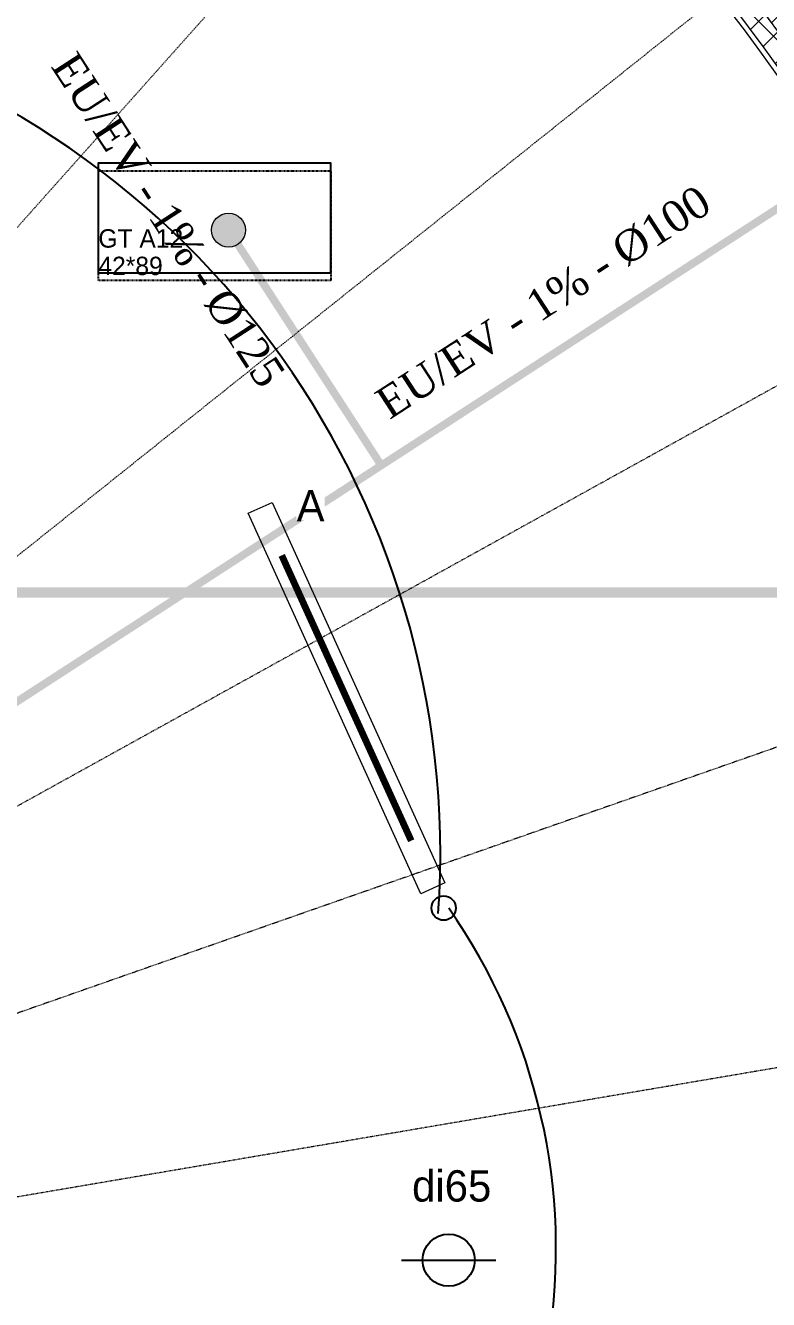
# Model space of a CAD drawing. Header units: centimetres. Extents: x 1724 to 19617, y -6503 to 8072.
# Drawn here: x 4544.6 to 4829, y 3699.2 to 4187.2 of the extents above; entities that cross this region are included whole.
import ezdxf

# ---------------------------------------------------------------- set-up
doc = ezdxf.new("R2010")
doc.units = ezdxf.units.CM
for name, pattern in [('ISO-03', [1.5, 0.6, -0.8999999999999999]), ('prlm_ef', [0.165, 0.1, -0.065]), ('prlm_eu', [2, 1.25, -0.25, 0.25, -0.25]), ('VW-01', [0.41656, 0.20828, -0.20828])]:
    doc.linetypes.add(name, pattern=pattern)
doc.layers.add('B GÈnÈral', color=7, linetype='Continuous', lineweight=5)
for name, color, linetype in [('B Général', 252, 'Continuous'), ('C ANNOTATIONS-textes-numérotation gaine', 252, 'ISO-03'), ('prlm-EAU-EF', 161, 'Continuous'), ('prlm-EAU-EUEV', 25, 'Continuous'), ('prlm-ELEC-CFO', 1, 'Continuous'), ('prlm-ELEC-SSI', 6, 'Continuous'), ('prlm-GT', 242, 'Continuous')]:
    doc.layers.add(name, color=color, linetype=linetype)
doc.styles.add('Eurostile', font='Eurosti.TTF')
doc.styles.add('prlm-eau-euev', font='pala.ttf', dxfattribs={"height": 18})
doc.styles.add('prlm-elec-cfo', font='comic.ttf', dxfattribs={"height": 12})
doc.styles.add('prlm-elec-ssi', font='comic.ttf', dxfattribs={"height": 12})

# ---------------------------------------------------------------- blocks, each defined once
blk = doc.blocks.new('xi.chu')
at = {"layer": 'prlm-EAU-EUEV', "linetype": 'ByBlock', "lineweight": 5}
blk.add_hatch(color=0, dxfattribs=at).paths.add_polyline_path([(6.5, 0, 1), (-6.5, 0, 1)])
at = {"layer": 'prlm-EAU-EUEV', "color": 0, "linetype": 'ByBlock', "lineweight": 5}
blk.add_circle((0, 0), 6.5, dxfattribs=at)
blk = doc.blocks.new('xi.lumA')
at = {"layer": 'prlm-ELEC-CFO', "color": 0, "linetype": 'ByBlock', "lineweight": -2, "ltscale": 50}
blk.add_lwpolyline([(-80, -5), (-80, 5), (80, 5), (80, -5)], close=True, dxfattribs=at)
at = {"layer": 'prlm-ELEC-CFO', "color": 0, "linetype": 'ByBlock', "lineweight": 5, "ltscale": 50, "const_width": 2.6}
blk.add_lwpolyline([(-60, 0), (60, 2.449293598294707e-15), (60, 2.449293598294707e-15)], dxfattribs=at)
blk = doc.blocks.new('xi.DI')
at = {"layer": 'prlm-ELEC-SSI', "color": 0, "linetype": 'ByBlock', "lineweight": -2, "flags": 128}
blk.add_lwpolyline([(-18.00000000000068, 1.77635683940025e-13), (18.00000000000068, -1.77635683940025e-13)], dxfattribs=at)
at = {"layer": 'prlm-ELEC-SSI', "color": 0, "linetype": 'ByBlock', "lineweight": -2}
blk.add_circle((0, 1.77635683940025e-13), 10.00000000000014, dxfattribs=at)
blk = doc.blocks.new('Groupe-72-1')
at = {"layer": 'C ANNOTATIONS-textes-numérotation gaine', "color": 7, "linetype": 'VW-01', "flags": 128}
blk.add_lwpolyline([(4572.437968390521, 4092.388904525892), (4572.437968390521, 4134.388904525893), (4661.437968390521, 4134.388904525893), (4661.437968390521, 4092.388904525892)], close=True, dxfattribs=at)
at = {"layer": 'C ANNOTATIONS-textes-numérotation gaine', "color": 7, "insert": (4572.437968390521, 4112.076736557143), "char_height": 7.048665364583333, "width": 86.00000000001164, "attachment_point": 1, "line_spacing_factor": 0.8954527788573651, "style": 'Eurostile'}
blk.add_mtext('GT A12\\P42*89', dxfattribs=at)
blk = doc.blocks.new('Groupe-102-1')
at = {"layer": 'B Général', "color": 8, "linetype": 'VW-01', "lineweight": 5, "true_color": 0x808080}
for p, q in [((4727.99892403598, 4322.039709991225), (4363.943937211749, 3913.845520306112)), ((4828.331952244344, 4216.104141194408), (4400.977706066433, 3874.743806360398)), ((4909.478387873431, 4094.84278184491), (4430.929541410507, 3829.985213568523)), ((4969.139786604198, 3961.690317401876), (4452.951068016421, 3780.837513367801)), ((5005.626260253837, 3820.418244696835), (4466.418533870807, 3728.692797120274))]:
    blk.add_line(p, q, dxfattribs=at)

msp = doc.modelspace()

# ---------------------------------------------------------------- linework, layer by layer
at = {"layer": 'prlm-EAU-EF', "linetype": 'prlm_ef', "ltscale": 100, "const_width": 4, "flags": 128}
msp.add_lwpolyline([(3776.920842773456, 3970.02804561566), (5041.770721316338, 3970.02804561566), (5041.770721316338, 4221.958365315601), (5041.770721316338, 4221.958365315601), (5041.770721316338, 4456.268437105202), (5159.90658640149, 4456.268437105202)], dxfattribs=at)
at = {"layer": 'prlm-EAU-EUEV', "linetype": 'prlm_eu', "ltscale": 50, "const_width": 3, "flags": 128}
for points in [[(4843.195970313537, 4124.016101812314), (4533.304067808651, 3923.021274937731), (4394.758093830299, 3923.021274937731), (4394.758093830299, 3482.285584847109), (4145.194041221926, 3482.285584847109)], [(4622.333650913581, 4108.812353882762), (4680.792176859974, 4018.681557459514)]]:
    msp.add_lwpolyline(points, dxfattribs=at)
at = {"layer": 'prlm-ELEC-CFO'}
msp.add_circle((4704.678519300061, 3849.160127307434), 4.6821945511183, dxfattribs=at)
at = {"layer": 'prlm-GT'}
msp.add_lwpolyline([(4572.437968390521, 4092.388904525892), (4661.437968390521, 4092.388902894341), (4661.437968390521, 4134.388906157445), (4572.437968390521, 4134.388907788996)], close=True, dxfattribs=at)

# ---------------------------------------------------------------- block references
at = {"layer": 'prlm-EAU-EUEV'}
msp.add_blockref('xi.chu', (4622.333650913581, 4108.812353882762), dxfattribs=at)
at = {"layer": 'prlm-ELEC-CFO', "lineweight": 20, "rotation": 294.4033897253423}
msp.add_blockref('xi.lumA', (4667.470551318354, 3929.584603530338), dxfattribs=at)
at = {"layer": 'prlm-ELEC-SSI', "rotation": 0.001060557933219683}
msp.add_blockref('xi.DI', (4706.595351846743, 3714.302080559659), dxfattribs=at)

# ---------------------------------------------------------------- texts
at = {"layer": 'prlm-EAU-EUEV', "char_height": 12, "width": 190.7565149068976, "attachment_point": 1, "style": 'prlm-eau-euev'}
for s, insert, rotation in [('EU/EV - 1% - %%C125', (4564.112696088763, 4178.097643888316), 302.9673038661447), ('EU/EV - 1% - %%C100', (4677.427001113875, 4046.091920240994), 32.96730386614469)]:
    msp.add_mtext(s, dxfattribs=dict(at, insert=insert, rotation=rotation))

# ---------------------------------------------------------------- next in the draw order: texts
at = {"layer": 'prlm-ELEC-CFO', "lineweight": 20, "insert": (4653.727989166975, 4009.213279180229), "char_height": 12, "attachment_point": 2, "line_spacing_factor": 0.8, "style": 'prlm-elec-cfo', "bg_fill": 3, "box_fill_scale": 0.95, "bg_fill_color": 256, "bg_fill_transparency": 0}
msp.add_mtext('A', dxfattribs=at)
at = {"layer": 'prlm-ELEC-SSI', "lineweight": 20, "insert": (4707.744600325359, 3748.745694612671), "char_height": 11.99999999999999, "attachment_point": 2, "rotation": 0.0010605579331910578, "line_spacing_factor": 0.8, "style": 'prlm-elec-ssi', "bg_fill": 3, "box_fill_scale": 0.95, "bg_fill_color": 256, "bg_fill_transparency": 0}
msp.add_mtext('{di65}', dxfattribs=at)

# ---------------------------------------------------------------- next in the draw order: hatches: boundary and pattern name
at = {"layer": 'B GÈnÈral', "linetype": 'Continuous', "lineweight": 5}
h = msp.add_hatch(dxfattribs=at)
h.set_pattern_fill('50_BETON', style=0, pattern_type=2)
h.set_pattern_definition([(45, (0.04564560647850158, -2.937923023990152), (2.425347222222122, -2.645833333333339), [])])
edge = h.paths.add_edge_path()
edge.add_arc((4134.512561813718, 3673.281706264256), 865.4952651260194, 1.693981085667322, 89.23381750500981)
edge.add_line((4146.085972000349, 4538.69958806022), (4146.353412173745, 4558.697799874122))
edge.add_arc((4134.512561813771, 3673.281706264312), 885.4952651259657, 1.6939810856674171, 89.23381750500982, ccw=False)
edge.add_line((5019.62083986425, 3699.458044568596), (4999.629580443466, 3698.866819762826))
at = {"layer": 'B GÈnÈral', "linetype": 'Continuous', "lineweight": 5, "true_color": 0x808080}
h = msp.add_hatch(dxfattribs=at)
h.set_pattern_fill('02_ISOLANT', color=8, style=0, pattern_type=2)
h.set_pattern_definition([(44.99999999999999, (0.04564560647850158, -2.937923023990152), (-5.656854249492381, 5.656854249492381), []), (135, (0.04564560647850158, -2.937923023990152), (5.65685424949238, 5.656854249492379), [])])
edge = h.paths.add_edge_path()
edge.add_arc((4134.512561814196, 3673.281706264743), 857.4952651255287, 1.72183707247338, 89.23381750504281)
edge.add_line((4145.978995930989, 4530.70030333466), (4146.085972000349, 4538.699588060221))
edge.add_arc((4134.512561814222, 3673.281706264771), 865.4952651255011, 1.72183707247342, 89.23381750504268, ccw=False)
edge.add_line((4999.617039263347, 3699.287418178473), (4991.620651416454, 3699.047040554567))

# ---------------------------------------------------------------- next in the draw order: linework, layer by layer
at = {"layer": 'B Général', "color": 7, "linetype": 'Continuous', "lineweight": 18}
for centre, radius in [((4134.512561811338, 3673.28170626184), 885.4952651284708), ((4134.51256181134, 3673.28170626184), 865.4952651284675)]:
    msp.add_arc(centre, radius, 1.693981085841044, 89.2338175048662, dxfattribs=at)
at = {"layer": 'B Général', "color": 7, "linetype": 'Continuous', "lineweight": 5}
for centre, radius, start in [((4134.51256181134, 3673.28170626184), 865.4952651284675, 1.693981085841044), ((4134.51256181134, 3673.28170626184), 865.4952651284697, 1.721837072679358), ((4134.51256181134, 3673.28170626184), 855.4952651284696, 1.721837072679358), ((4134.512561811341, 3673.28170626184), 857.495265128469, 1.721837072679358)]:
    msp.add_arc(centre, radius, start, 89.2338175048662, dxfattribs=at)
at = {"layer": 'B Général', "color": 7, "linetype": 'Continuous', "lineweight": 13}
for centre, radius in [((4134.51256181134, 3673.28170626184), 865.4952651284691), ((4134.512561811341, 3673.28170626184), 855.4952651284681)]:
    msp.add_arc(centre, radius, 1.721837072679358, 89.2338175048662, dxfattribs=at)
at = {"layer": 'prlm-ELEC-CFO'}
for centre, radius, start, end in [((4374.695546995213, 3869.680522363419), 328.7075455027988, 356.0544242336596, 77.19429740121666), ((4520.073145411128, 3718.673905049039), 227.6191071103073, 350.858467802879, 34.95035460838717)]:
    msp.add_arc(centre, radius, start, end, dxfattribs=at)

# ---------------------------------------------------------------- next in the draw order: block references
at = {"layer": 'B Général', "color": 7}
msp.add_blockref('Groupe-102-1', (0.04564560647850158, -2.937923023990152), dxfattribs=at)
at = {"layer": 'C ANNOTATIONS-textes-numérotation gaine', "color": 7}
msp.add_blockref('Groupe-72-1', (0.04564560647850158, -2.937923023990152), dxfattribs=at)

doc.saveas('drawing.dxf')
